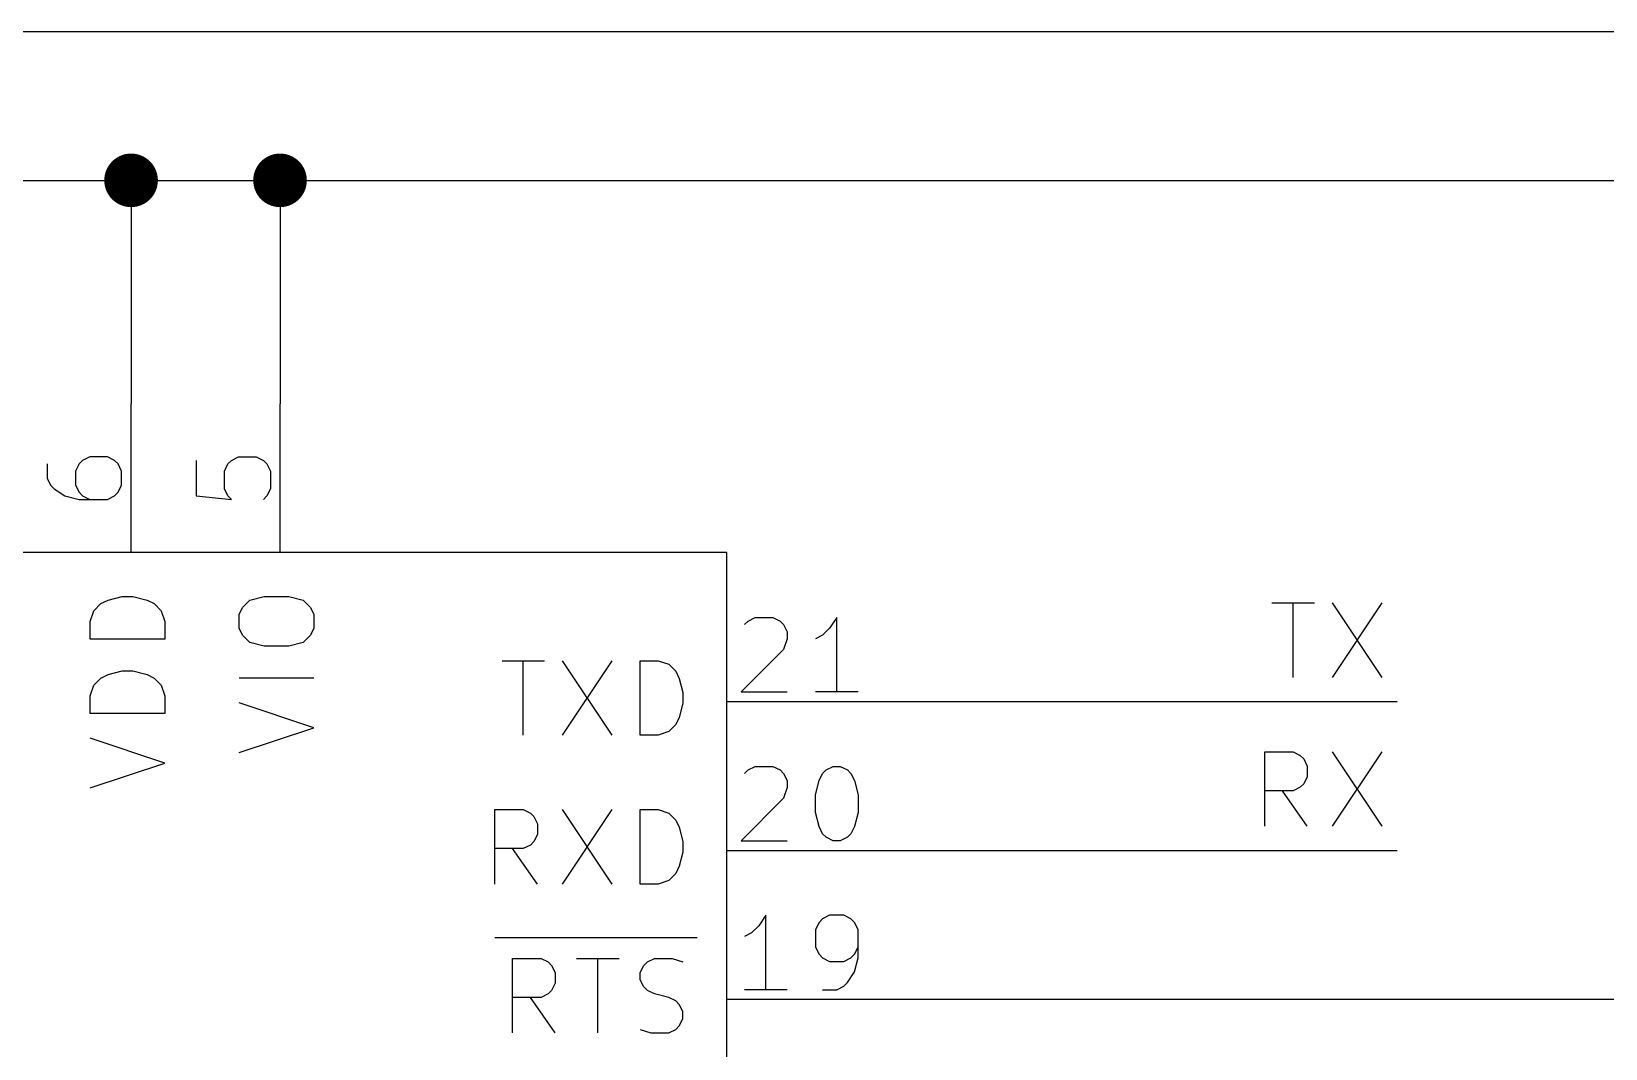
# Model space of a CAD drawing. Extents: x 0.4 to 11.3, y -7.9 to -0.4.
# Drawn here: x 3.583 to 4.64, y -2.933 to -2.25 of the extents above; entities that cross this region are included whole.
import ezdxf

# ---------------------------------------------------------------- set-up
doc = ezdxf.new("R2010")
doc.units = 0
doc.header["$MEASUREMENT"] = 0
for name, color, linetype in [('CYAN2', 4, 'CONTINUOUS'), ('GRAY1', 251, 'CONTINUOUS'), ('GREEN3', 91, 'CONTINUOUS'), ('LORANGE', 41, 'CONTINUOUS'), ('LYELLOW', 51, 'CONTINUOUS'), ('RED2', 1, 'CONTINUOUS'), ('RED3', 11, 'CONTINUOUS')]:
    doc.layers.add(name, color=color, linetype=linetype)

msp = doc.modelspace()

# ---------------------------------------------------------------- linework, layer by layer
at = {"layer": 'CYAN2', "linetype": 'CONTINUOUS'}
for p, q in [((3.63452, -2.6319), (3.64405, -2.62952)), ((3.63452, -2.6319), (3.64405, -2.62952)), ((3.64405, -2.62952), (3.65119, -2.62952)), ((3.64405, -2.62952), (3.65119, -2.62952)), ((3.65119, -2.62952), (3.66071, -2.6319)), ((3.65119, -2.62952), (3.66071, -2.6319)), ((3.72976, -2.6319), (3.73928, -2.62952)), ((3.72976, -2.6319), (3.73928, -2.62952)), ((3.73928, -2.62952), (3.75595, -2.62952)), ((3.73928, -2.62952), (3.75595, -2.62952)), ((3.75595, -2.62952), (3.76547, -2.6319)), ((3.75595, -2.62952), (3.76547, -2.6319)), ((3.62262, -2.64619), (3.625, -2.63905)), ((3.62262, -2.64619), (3.625, -2.63905)), ((3.625, -2.63905), (3.62976, -2.63428)), ((3.625, -2.63905), (3.62976, -2.63428)), ((3.62976, -2.63428), (3.63452, -2.6319)), ((3.62976, -2.63428), (3.63452, -2.6319)), ((3.66071, -2.6319), (3.66547, -2.63428)), ((3.66071, -2.6319), (3.66547, -2.63428)), ((3.66547, -2.63428), (3.67024, -2.63905)), ((3.66547, -2.63428), (3.67024, -2.63905)), ((3.67024, -2.63905), (3.67262, -2.64619)), ((3.67024, -2.63905), (3.67262, -2.64619)), ((3.72262, -2.64143), (3.725, -2.63667)), ((3.72262, -2.64143), (3.725, -2.63667)), ((3.72262, -2.65095), (3.72262, -2.64143)), ((3.72262, -2.65095), (3.72262, -2.64143)), ((3.725, -2.63667), (3.72976, -2.6319)), ((3.725, -2.63667), (3.72976, -2.6319)), ((3.76547, -2.6319), (3.77024, -2.63667)), ((3.76547, -2.6319), (3.77024, -2.63667)), ((3.77024, -2.63667), (3.77262, -2.64143)), ((3.77024, -2.63667), (3.77262, -2.64143)), ((3.77262, -2.64143), (3.77262, -2.65095)), ((3.77262, -2.64143), (3.77262, -2.65095)), ((3.62262, -2.65809), (3.62262, -2.64619)), ((3.62262, -2.65809), (3.62262, -2.64619)), ((3.67262, -2.64619), (3.67262, -2.65809)), ((3.67262, -2.64619), (3.67262, -2.65809)), ((3.725, -2.65571), (3.72262, -2.65095)), ((3.725, -2.65571), (3.72262, -2.65095)), ((3.77262, -2.65095), (3.77024, -2.65571)), ((3.77262, -2.65095), (3.77024, -2.65571)), ((3.67262, -2.65809), (3.62262, -2.65809)), ((3.67262, -2.65809), (3.62262, -2.65809)), ((3.72976, -2.66047), (3.725, -2.65571)), ((3.72976, -2.66047), (3.725, -2.65571)), ((3.73928, -2.66285), (3.72976, -2.66047)), ((3.73928, -2.66285), (3.72976, -2.66047)), ((3.75595, -2.66285), (3.73928, -2.66285)), ((3.75595, -2.66285), (3.73928, -2.66285)), ((3.76547, -2.66047), (3.75595, -2.66285)), ((3.76547, -2.66047), (3.75595, -2.66285)), ((3.77024, -2.65571), (3.76547, -2.66047)), ((3.77024, -2.65571), (3.76547, -2.66047)), ((3.89905, -2.67262), (3.92762, -2.67262)), ((3.89905, -2.67262), (3.92762, -2.67262)), ((3.91333, -2.72262), (3.91333, -2.67262)), ((3.91333, -2.72262), (3.91333, -2.67262)), ((3.93952, -2.67262), (3.97285, -2.72262)), ((3.97285, -2.67262), (3.93952, -2.72262)), ((3.93952, -2.67262), (3.97285, -2.72262)), ((3.97285, -2.67262), (3.93952, -2.72262)), ((3.9919, -2.72262), (3.9919, -2.67262)), ((3.9919, -2.67262), (4.00381, -2.67262)), ((3.9919, -2.72262), (3.9919, -2.67262)), ((3.9919, -2.67262), (4.00381, -2.67262)), ((4.00381, -2.67262), (4.01095, -2.675)), ((4.00381, -2.67262), (4.01095, -2.675)), ((3.625, -2.68905), (3.62976, -2.68428)), ((3.625, -2.68905), (3.62976, -2.68428)), ((3.62976, -2.68428), (3.63452, -2.6819)), ((3.62976, -2.68428), (3.63452, -2.6819)), ((3.63452, -2.6819), (3.64405, -2.67952)), ((3.63452, -2.6819), (3.64405, -2.67952)), ((3.64405, -2.67952), (3.65119, -2.67952)), ((3.64405, -2.67952), (3.65119, -2.67952)), ((3.65119, -2.67952), (3.66071, -2.6819)), ((3.65119, -2.67952), (3.66071, -2.6819)), ((3.66071, -2.6819), (3.66547, -2.68428)), ((3.66071, -2.6819), (3.66547, -2.68428)), ((3.66547, -2.68428), (3.67024, -2.68905)), ((3.66547, -2.68428), (3.67024, -2.68905)), ((3.77262, -2.68428), (3.72262, -2.68428)), ((3.77262, -2.68428), (3.72262, -2.68428)), ((4.01095, -2.675), (4.01571, -2.67976)), ((4.01095, -2.675), (4.01571, -2.67976)), ((4.01571, -2.67976), (4.01809, -2.68452)), ((4.01571, -2.67976), (4.01809, -2.68452)), ((3.62262, -2.69619), (3.625, -2.68905)), ((3.62262, -2.69619), (3.625, -2.68905)), ((3.67024, -2.68905), (3.67262, -2.69619)), ((3.67024, -2.68905), (3.67262, -2.69619)), ((4.01809, -2.68452), (4.02047, -2.69405)), ((4.01809, -2.68452), (4.02047, -2.69405)), ((4.02047, -2.69405), (4.02047, -2.70119)), ((4.02047, -2.69405), (4.02047, -2.70119)), ((3.62262, -2.70809), (3.62262, -2.69619)), ((3.62262, -2.70809), (3.62262, -2.69619)), ((3.67262, -2.69619), (3.67262, -2.70809)), ((3.67262, -2.69619), (3.67262, -2.70809)), ((3.77262, -2.71762), (3.72262, -2.70095)), ((3.77262, -2.71762), (3.72262, -2.70095)), ((4.02047, -2.70119), (4.01809, -2.71071)), ((4.02047, -2.70119), (4.01809, -2.71071)), ((3.67262, -2.70809), (3.62262, -2.70809)), ((3.67262, -2.70809), (3.62262, -2.70809)), ((4.01571, -2.71547), (4.01095, -2.72024)), ((4.01571, -2.71547), (4.01095, -2.72024)), ((4.01809, -2.71071), (4.01571, -2.71547)), ((4.01809, -2.71071), (4.01571, -2.71547)), ((3.67262, -2.74143), (3.62262, -2.72476)), ((3.67262, -2.74143), (3.62262, -2.72476)), ((3.72262, -2.73428), (3.77262, -2.71762)), ((3.72262, -2.73428), (3.77262, -2.71762)), ((4.00381, -2.72262), (3.9919, -2.72262)), ((4.00381, -2.72262), (3.9919, -2.72262)), ((4.01095, -2.72024), (4.00381, -2.72262)), ((4.01095, -2.72024), (4.00381, -2.72262)), ((3.62262, -2.75809), (3.67262, -2.74143)), ((3.62262, -2.75809), (3.67262, -2.74143)), ((3.89428, -2.82262), (3.89428, -2.77262)), ((3.89428, -2.77262), (3.91333, -2.77262)), ((3.89428, -2.82262), (3.89428, -2.77262)), ((3.89428, -2.77262), (3.91333, -2.77262)), ((3.91333, -2.77262), (3.91809, -2.775)), ((3.91333, -2.77262), (3.91809, -2.775)), ((3.91809, -2.775), (3.92047, -2.77738)), ((3.91809, -2.775), (3.92047, -2.77738)), ((3.92047, -2.77738), (3.92285, -2.78214)), ((3.92047, -2.77738), (3.92285, -2.78214)), ((3.93952, -2.77262), (3.97285, -2.82262)), ((3.97285, -2.77262), (3.93952, -2.82262)), ((3.93952, -2.77262), (3.97285, -2.82262)), ((3.97285, -2.77262), (3.93952, -2.82262)), ((3.9919, -2.82262), (3.9919, -2.77262)), ((3.9919, -2.77262), (4.00381, -2.77262)), ((3.9919, -2.82262), (3.9919, -2.77262)), ((3.9919, -2.77262), (4.00381, -2.77262)), ((4.00381, -2.77262), (4.01095, -2.775)), ((4.00381, -2.77262), (4.01095, -2.775)), ((4.01095, -2.775), (4.01571, -2.77976)), ((4.01095, -2.775), (4.01571, -2.77976)), ((3.92285, -2.78928), (3.92047, -2.79405)), ((3.92285, -2.78928), (3.92047, -2.79405)), ((3.92285, -2.78214), (3.92285, -2.78928)), ((3.92285, -2.78214), (3.92285, -2.78928)), ((4.01571, -2.77976), (4.01809, -2.78452)), ((4.01571, -2.77976), (4.01809, -2.78452)), ((4.01809, -2.78452), (4.02047, -2.79405)), ((4.01809, -2.78452), (4.02047, -2.79405)), ((3.91333, -2.79881), (3.89428, -2.79881)), ((3.91333, -2.79881), (3.89428, -2.79881)), ((3.92285, -2.82262), (3.90619, -2.79881)), ((3.92285, -2.82262), (3.90619, -2.79881)), ((3.91809, -2.79643), (3.91333, -2.79881)), ((3.91809, -2.79643), (3.91333, -2.79881)), ((3.92047, -2.79405), (3.91809, -2.79643)), ((3.92047, -2.79405), (3.91809, -2.79643)), ((4.02047, -2.79405), (4.02047, -2.80119)), ((4.02047, -2.79405), (4.02047, -2.80119)), ((4.01809, -2.81071), (4.01571, -2.81547)), ((4.01809, -2.81071), (4.01571, -2.81547)), ((4.02047, -2.80119), (4.01809, -2.81071)), ((4.02047, -2.80119), (4.01809, -2.81071)), ((4.01095, -2.82024), (4.00381, -2.82262)), ((4.01095, -2.82024), (4.00381, -2.82262)), ((4.01571, -2.81547), (4.01095, -2.82024)), ((4.01571, -2.81547), (4.01095, -2.82024)), ((4.00381, -2.82262), (3.9919, -2.82262)), ((4.00381, -2.82262), (3.9919, -2.82262)), ((3.89428, -2.8585), (3.94428, -2.8585)), ((3.89428, -2.8585), (3.94428, -2.8585)), ((3.94428, -2.8585), (3.98238, -2.8585)), ((3.94428, -2.8585), (3.98238, -2.8585)), ((3.98238, -2.8585), (4.03, -2.8585)), ((3.98238, -2.8585), (4.03, -2.8585)), ((3.90619, -2.92262), (3.90619, -2.87262)), ((3.90619, -2.87262), (3.92524, -2.87262)), ((3.90619, -2.92262), (3.90619, -2.87262)), ((3.90619, -2.87262), (3.92524, -2.87262)), ((3.92524, -2.87262), (3.93, -2.875)), ((3.92524, -2.87262), (3.93, -2.875)), ((3.94905, -2.87262), (3.97762, -2.87262)), ((3.94905, -2.87262), (3.97762, -2.87262)), ((3.96333, -2.92262), (3.96333, -2.87262)), ((3.96333, -2.92262), (3.96333, -2.87262)), ((3.99667, -2.875), (4.00143, -2.87262)), ((3.99667, -2.875), (4.00143, -2.87262)), ((4.00143, -2.87262), (4.01333, -2.87262)), ((4.00143, -2.87262), (4.01333, -2.87262)), ((4.01333, -2.87262), (4.02047, -2.875)), ((4.01333, -2.87262), (4.02047, -2.875)), ((3.93, -2.875), (3.93238, -2.87738)), ((3.93, -2.875), (3.93238, -2.87738)), ((3.93238, -2.87738), (3.93476, -2.88214)), ((3.93238, -2.87738), (3.93476, -2.88214)), ((3.93476, -2.88214), (3.93476, -2.88928)), ((3.93476, -2.88214), (3.93476, -2.88928)), ((3.9919, -2.88214), (3.99428, -2.87738)), ((3.9919, -2.88214), (3.99428, -2.87738)), ((3.9919, -2.8869), (3.9919, -2.88214)), ((3.9919, -2.8869), (3.9919, -2.88214)), ((3.99428, -2.87738), (3.99667, -2.875)), ((3.99428, -2.87738), (3.99667, -2.875)), ((3.93238, -2.89405), (3.93, -2.89643)), ((3.93238, -2.89405), (3.93, -2.89643)), ((3.93476, -2.88928), (3.93238, -2.89405)), ((3.93476, -2.88928), (3.93238, -2.89405)), ((3.99428, -2.89167), (3.9919, -2.8869)), ((3.99428, -2.89167), (3.9919, -2.8869)), ((3.99667, -2.89405), (3.99428, -2.89167)), ((3.99667, -2.89405), (3.99428, -2.89167)), ((4.00143, -2.89643), (3.99667, -2.89405)), ((4.00143, -2.89643), (3.99667, -2.89405)), ((3.92524, -2.89881), (3.90619, -2.89881)), ((3.92524, -2.89881), (3.90619, -2.89881)), ((3.93476, -2.92262), (3.91809, -2.89881)), ((3.93476, -2.92262), (3.91809, -2.89881)), ((3.93, -2.89643), (3.92524, -2.89881)), ((3.93, -2.89643), (3.92524, -2.89881)), ((4.01095, -2.89881), (4.00143, -2.89643)), ((4.01095, -2.89881), (4.00143, -2.89643)), ((4.01571, -2.90119), (4.01095, -2.89881)), ((4.01571, -2.90119), (4.01095, -2.89881)), ((4.01809, -2.90357), (4.01571, -2.90119)), ((4.01809, -2.90357), (4.01571, -2.90119)), ((4.02047, -2.90833), (4.01809, -2.90357)), ((4.02047, -2.90833), (4.01809, -2.90357)), ((4.01809, -2.91785), (4.02047, -2.91309)), ((4.01809, -2.91785), (4.02047, -2.91309)), ((4.02047, -2.91309), (4.02047, -2.90833)), ((4.02047, -2.91309), (4.02047, -2.90833)), ((3.9919, -2.92024), (3.99905, -2.92262)), ((3.9919, -2.92024), (3.99905, -2.92262)), ((3.99905, -2.92262), (4.01095, -2.92262)), ((3.99905, -2.92262), (4.01095, -2.92262)), ((4.01095, -2.92262), (4.01571, -2.92024)), ((4.01095, -2.92262), (4.01571, -2.92024)), ((4.01571, -2.92024), (4.01809, -2.91785)), ((4.01571, -2.92024), (4.01809, -2.91785))]:
    msp.add_line(p, q, dxfattribs=at)
at = {"layer": 'GRAY1', "linetype": 'CONTINUOUS'}
for p, q in [((4.41592, -2.63387), (4.44449, -2.63387)), ((4.4302, -2.68387), (4.4302, -2.63387)), ((4.4564, -2.63387), (4.48973, -2.68387)), ((4.48973, -2.63387), (4.4564, -2.68387)), ((4.41116, -2.78387), (4.41116, -2.73387)), ((4.41116, -2.73387), (4.4302, -2.73387)), ((4.4302, -2.73387), (4.43497, -2.73625)), ((4.43497, -2.73625), (4.43735, -2.73863)), ((4.4564, -2.73387), (4.48973, -2.78387)), ((4.48973, -2.73387), (4.4564, -2.78387)), ((4.43735, -2.73863), (4.43973, -2.74339)), ((4.43973, -2.74339), (4.43973, -2.75053)), ((4.43497, -2.75767), (4.4302, -2.76006)), ((4.43735, -2.7553), (4.43497, -2.75767)), ((4.43973, -2.75053), (4.43735, -2.7553)), ((4.4302, -2.76006), (4.41116, -2.76006)), ((4.43973, -2.78387), (4.42306, -2.76006))]:
    msp.add_line(p, q, dxfattribs=at)
at = {"layer": 'GREEN3', "linetype": 'CONTINUOUS'}
for p, q in [((3.55, -2.35), (3.65, -2.35)), ((3.65, -2.35), (3.75, -2.35)), ((3.65, -2.35), (3.65, -2.5)), ((3.75, -2.35), (5, -2.35)), ((3.75, -2.35), (3.75, -2.5)), ((4.15, -2.7), (4.5, -2.7)), ((4.15, -2.8), (4.5, -2.8)), ((4.15, -2.9), (5.1, -2.9))]:
    msp.add_line(p, q, dxfattribs=at)
at = {"layer": 'GREEN3', "const_width": 0.018}
for points in [[(3.641, -2.35, 1), (3.659, -2.35, 1)], [(3.741, -2.35, 1), (3.759, -2.35, 1)]]:
    msp.add_lwpolyline(points, format="xyb", close=True, dxfattribs=at)
at = {"layer": 'LORANGE', "linetype": 'CONTINUOUS'}
msp.add_line((0.6, -2.25), (6.65, -2.25), dxfattribs=at)
at = {"layer": 'LYELLOW', "linetype": 'CONTINUOUS'}
for p, q in [((4.05, -2.6), (3.25, -2.6)), ((4.05, -4.6), (4.05, -2.6))]:
    msp.add_line(p, q, dxfattribs=at)
at = {"layer": 'RED2', "linetype": 'CONTINUOUS'}
for p, q in [((3.65, -2.6), (3.65, -2.5)), ((3.65, -2.6), (3.65, -2.5)), ((3.75, -2.6), (3.75, -2.5)), ((3.75, -2.6), (3.75, -2.5)), ((4.05, -2.6), (3.25, -2.6)), ((4.05, -2.6), (3.25, -2.6)), ((4.05, -4.6), (4.05, -2.6)), ((4.05, -4.6), (4.05, -2.6)), ((4.05, -2.7), (4.15, -2.7)), ((4.05, -2.7), (4.15, -2.7)), ((4.05, -2.8), (4.15, -2.8)), ((4.05, -2.8), (4.15, -2.8)), ((4.05, -2.9), (4.15, -2.9)), ((4.05, -2.9), (4.15, -2.9))]:
    msp.add_line(p, q, dxfattribs=at)
at = {"layer": 'RED3', "linetype": 'CONTINUOUS'}
for p, q in [((3.62219, -2.53571), (3.61743, -2.53809)), ((3.62219, -2.53571), (3.61743, -2.53809)), ((3.63409, -2.53571), (3.62219, -2.53571)), ((3.63409, -2.53571), (3.62219, -2.53571)), ((3.63885, -2.53809), (3.63409, -2.53571)), ((3.63885, -2.53809), (3.63409, -2.53571)), ((3.71743, -2.53809), (3.72219, -2.53571)), ((3.71743, -2.53809), (3.72219, -2.53571)), ((3.72219, -2.53571), (3.73409, -2.53571)), ((3.72219, -2.53571), (3.73409, -2.53571)), ((3.73409, -2.53571), (3.73885, -2.53809)), ((3.73409, -2.53571), (3.73885, -2.53809)), ((3.59362, -2.54047), (3.59362, -2.55)), ((3.59362, -2.54047), (3.59362, -2.55)), ((3.61505, -2.54047), (3.61267, -2.54524)), ((3.61505, -2.54047), (3.61267, -2.54524)), ((3.61267, -2.54524), (3.61267, -2.55476)), ((3.61267, -2.54524), (3.61267, -2.55476)), ((3.61743, -2.53809), (3.61505, -2.54047)), ((3.61743, -2.53809), (3.61505, -2.54047)), ((3.64124, -2.54047), (3.63885, -2.53809)), ((3.64124, -2.54047), (3.63885, -2.53809)), ((3.64362, -2.54524), (3.64124, -2.54047)), ((3.64362, -2.54524), (3.64124, -2.54047)), ((3.64362, -2.55476), (3.64362, -2.54524)), ((3.64362, -2.55476), (3.64362, -2.54524)), ((3.69362, -2.53809), (3.69362, -2.5619)), ((3.69362, -2.53809), (3.69362, -2.5619)), ((3.71267, -2.54524), (3.71505, -2.54047)), ((3.71267, -2.54524), (3.71505, -2.54047)), ((3.71267, -2.55714), (3.71267, -2.54524)), ((3.71267, -2.55714), (3.71267, -2.54524)), ((3.71505, -2.54047), (3.71743, -2.53809)), ((3.71505, -2.54047), (3.71743, -2.53809)), ((3.73885, -2.53809), (3.74124, -2.54047)), ((3.73885, -2.53809), (3.74124, -2.54047)), ((3.74124, -2.54047), (3.74362, -2.54524)), ((3.74124, -2.54047), (3.74362, -2.54524)), ((3.74362, -2.54524), (3.74362, -2.55714)), ((3.74362, -2.54524), (3.74362, -2.55714)), ((3.59362, -2.55), (3.596, -2.55476)), ((3.59362, -2.55), (3.596, -2.55476)), ((3.596, -2.55476), (3.59838, -2.55714)), ((3.596, -2.55476), (3.59838, -2.55714)), ((3.59838, -2.55714), (3.60552, -2.5619)), ((3.59838, -2.55714), (3.60552, -2.5619)), ((3.61267, -2.55476), (3.61505, -2.55952)), ((3.61267, -2.55476), (3.61505, -2.55952)), ((3.64124, -2.55952), (3.64362, -2.55476)), ((3.64124, -2.55952), (3.64362, -2.55476)), ((3.71505, -2.5619), (3.71267, -2.55714)), ((3.71505, -2.5619), (3.71267, -2.55714)), ((3.74362, -2.55714), (3.74124, -2.5619)), ((3.74362, -2.55714), (3.74124, -2.5619)), ((3.60552, -2.5619), (3.61505, -2.56428)), ((3.60552, -2.5619), (3.61505, -2.56428)), ((3.61505, -2.55952), (3.61743, -2.5619)), ((3.61505, -2.55952), (3.61743, -2.5619)), ((3.61505, -2.56428), (3.63409, -2.56428)), ((3.61505, -2.56428), (3.63409, -2.56428)), ((3.61743, -2.5619), (3.62219, -2.56428)), ((3.61743, -2.5619), (3.62219, -2.56428)), ((3.63409, -2.56428), (3.63885, -2.5619)), ((3.63409, -2.56428), (3.63885, -2.5619)), ((3.63885, -2.5619), (3.64124, -2.55952)), ((3.63885, -2.5619), (3.64124, -2.55952)), ((3.69362, -2.5619), (3.71743, -2.56428)), ((3.69362, -2.5619), (3.71743, -2.56428)), ((3.71743, -2.56428), (3.71505, -2.5619)), ((3.71743, -2.56428), (3.71505, -2.5619)), ((3.74124, -2.5619), (3.73885, -2.56428)), ((3.74124, -2.5619), (3.73885, -2.56428)), ((4.0619, -2.64838), (4.06428, -2.646)), ((4.0619, -2.64838), (4.06428, -2.646)), ((4.06428, -2.646), (4.06905, -2.64362)), ((4.06428, -2.646), (4.06905, -2.64362)), ((4.06905, -2.64362), (4.08095, -2.64362)), ((4.06905, -2.64362), (4.08095, -2.64362)), ((4.08095, -2.64362), (4.08571, -2.646)), ((4.08095, -2.64362), (4.08571, -2.646)), ((4.08571, -2.646), (4.08809, -2.64838)), ((4.08571, -2.646), (4.08809, -2.64838)), ((4.08809, -2.64838), (4.09047, -2.65314)), ((4.08809, -2.64838), (4.09047, -2.65314)), ((4.11905, -2.65076), (4.11428, -2.65552)), ((4.11905, -2.65076), (4.11428, -2.65552)), ((4.12381, -2.64362), (4.11905, -2.65076)), ((4.12381, -2.64362), (4.11905, -2.65076)), ((4.12381, -2.69362), (4.12381, -2.64362)), ((4.12381, -2.69362), (4.12381, -2.64362)), ((4.09047, -2.6579), (4.08809, -2.66505)), ((4.09047, -2.6579), (4.08809, -2.66505)), ((4.09047, -2.65314), (4.09047, -2.6579)), ((4.09047, -2.65314), (4.09047, -2.6579)), ((4.11428, -2.65552), (4.10952, -2.6579)), ((4.11428, -2.65552), (4.10952, -2.6579)), ((4.08809, -2.66505), (4.05952, -2.69362)), ((4.08809, -2.66505), (4.05952, -2.69362)), ((4.05952, -2.69362), (4.09047, -2.69362)), ((4.05952, -2.69362), (4.09047, -2.69362)), ((4.13809, -2.69362), (4.10952, -2.69362)), ((4.13809, -2.69362), (4.10952, -2.69362)), ((4.0619, -2.74838), (4.06428, -2.746)), ((4.0619, -2.74838), (4.06428, -2.746)), ((4.06428, -2.746), (4.06905, -2.74362)), ((4.06428, -2.746), (4.06905, -2.74362)), ((4.06905, -2.74362), (4.08095, -2.74362)), ((4.06905, -2.74362), (4.08095, -2.74362)), ((4.08095, -2.74362), (4.08571, -2.746)), ((4.08095, -2.74362), (4.08571, -2.746)), ((4.08571, -2.746), (4.08809, -2.74838)), ((4.08571, -2.746), (4.08809, -2.74838)), ((4.11428, -2.74838), (4.11667, -2.746)), ((4.11428, -2.74838), (4.11667, -2.746)), ((4.11667, -2.746), (4.12143, -2.74362)), ((4.11667, -2.746), (4.12143, -2.74362)), ((4.12143, -2.74362), (4.12619, -2.74362)), ((4.12143, -2.74362), (4.12619, -2.74362)), ((4.12619, -2.74362), (4.13095, -2.746)), ((4.12619, -2.74362), (4.13095, -2.746)), ((4.13095, -2.746), (4.13333, -2.74838)), ((4.13095, -2.746), (4.13333, -2.74838)), ((4.08809, -2.74838), (4.09047, -2.75314)), ((4.08809, -2.74838), (4.09047, -2.75314)), ((4.09047, -2.7579), (4.08809, -2.76505)), ((4.09047, -2.7579), (4.08809, -2.76505)), ((4.09047, -2.75314), (4.09047, -2.7579)), ((4.09047, -2.75314), (4.09047, -2.7579)), ((4.10952, -2.76267), (4.1119, -2.75314)), ((4.10952, -2.76267), (4.1119, -2.75314)), ((4.1119, -2.75314), (4.11428, -2.74838)), ((4.1119, -2.75314), (4.11428, -2.74838)), ((4.13333, -2.74838), (4.13571, -2.75314)), ((4.13333, -2.74838), (4.13571, -2.75314)), ((4.13571, -2.75314), (4.13809, -2.76267)), ((4.13571, -2.75314), (4.13809, -2.76267)), ((4.08809, -2.76505), (4.05952, -2.79362)), ((4.08809, -2.76505), (4.05952, -2.79362)), ((4.10952, -2.77457), (4.10952, -2.76267)), ((4.10952, -2.77457), (4.10952, -2.76267)), ((4.13809, -2.76267), (4.13809, -2.77457)), ((4.13809, -2.76267), (4.13809, -2.77457)), ((4.1119, -2.78409), (4.10952, -2.77457)), ((4.1119, -2.78409), (4.10952, -2.77457)), ((4.13809, -2.77457), (4.13571, -2.78409)), ((4.13809, -2.77457), (4.13571, -2.78409)), ((4.11428, -2.78885), (4.1119, -2.78409)), ((4.11428, -2.78885), (4.1119, -2.78409)), ((4.11667, -2.79124), (4.11428, -2.78885)), ((4.11667, -2.79124), (4.11428, -2.78885)), ((4.13333, -2.78885), (4.13095, -2.79124)), ((4.13333, -2.78885), (4.13095, -2.79124)), ((4.13571, -2.78409), (4.13333, -2.78885)), ((4.13571, -2.78409), (4.13333, -2.78885)), ((4.05952, -2.79362), (4.09047, -2.79362)), ((4.05952, -2.79362), (4.09047, -2.79362)), ((4.12143, -2.79362), (4.11667, -2.79124)), ((4.12143, -2.79362), (4.11667, -2.79124)), ((4.12619, -2.79362), (4.12143, -2.79362)), ((4.12619, -2.79362), (4.12143, -2.79362)), ((4.13095, -2.79124), (4.12619, -2.79362)), ((4.13095, -2.79124), (4.12619, -2.79362)), ((4.07143, -2.85076), (4.06667, -2.85552)), ((4.07143, -2.85076), (4.06667, -2.85552)), ((4.07619, -2.84362), (4.07143, -2.85076)), ((4.07619, -2.84362), (4.07143, -2.85076)), ((4.07619, -2.89362), (4.07619, -2.84362)), ((4.07619, -2.89362), (4.07619, -2.84362)), ((4.1119, -2.84838), (4.10952, -2.85314)), ((4.1119, -2.84838), (4.10952, -2.85314)), ((4.10952, -2.85314), (4.10952, -2.86505)), ((4.10952, -2.85314), (4.10952, -2.86505)), ((4.11428, -2.846), (4.1119, -2.84838)), ((4.11428, -2.846), (4.1119, -2.84838)), ((4.11905, -2.84362), (4.11428, -2.846)), ((4.11905, -2.84362), (4.11428, -2.846)), ((4.12857, -2.84362), (4.11905, -2.84362)), ((4.12857, -2.84362), (4.11905, -2.84362)), ((4.13333, -2.846), (4.12857, -2.84362)), ((4.13333, -2.846), (4.12857, -2.84362)), ((4.13571, -2.84838), (4.13333, -2.846)), ((4.13571, -2.84838), (4.13333, -2.846)), ((4.13809, -2.85314), (4.13571, -2.84838)), ((4.13809, -2.85314), (4.13571, -2.84838)), ((4.13809, -2.87219), (4.13809, -2.85314)), ((4.13809, -2.87219), (4.13809, -2.85314)), ((4.06667, -2.85552), (4.0619, -2.8579)), ((4.06667, -2.85552), (4.0619, -2.8579)), ((4.10952, -2.86505), (4.1119, -2.86981)), ((4.10952, -2.86505), (4.1119, -2.86981)), ((4.1119, -2.86981), (4.11428, -2.87219)), ((4.1119, -2.86981), (4.11428, -2.87219)), ((4.11428, -2.87219), (4.11905, -2.87457)), ((4.11428, -2.87219), (4.11905, -2.87457)), ((4.11905, -2.87457), (4.12857, -2.87457)), ((4.11905, -2.87457), (4.12857, -2.87457)), ((4.12857, -2.87457), (4.13333, -2.87219)), ((4.12857, -2.87457), (4.13333, -2.87219)), ((4.13333, -2.87219), (4.13571, -2.86981)), ((4.13333, -2.87219), (4.13571, -2.86981)), ((4.13571, -2.86981), (4.13809, -2.86505)), ((4.13571, -2.86981), (4.13809, -2.86505)), ((4.13571, -2.88171), (4.13809, -2.87219)), ((4.13571, -2.88171), (4.13809, -2.87219)), ((4.13095, -2.88885), (4.13571, -2.88171)), ((4.13095, -2.88885), (4.13571, -2.88171)), ((4.09047, -2.89362), (4.0619, -2.89362)), ((4.09047, -2.89362), (4.0619, -2.89362)), ((4.11428, -2.89362), (4.12381, -2.89362)), ((4.11428, -2.89362), (4.12381, -2.89362)), ((4.12381, -2.89362), (4.12857, -2.89124)), ((4.12381, -2.89362), (4.12857, -2.89124)), ((4.12857, -2.89124), (4.13095, -2.88885)), ((4.12857, -2.89124), (4.13095, -2.88885))]:
    msp.add_line(p, q, dxfattribs=at)

doc.saveas('drawing.dxf')
